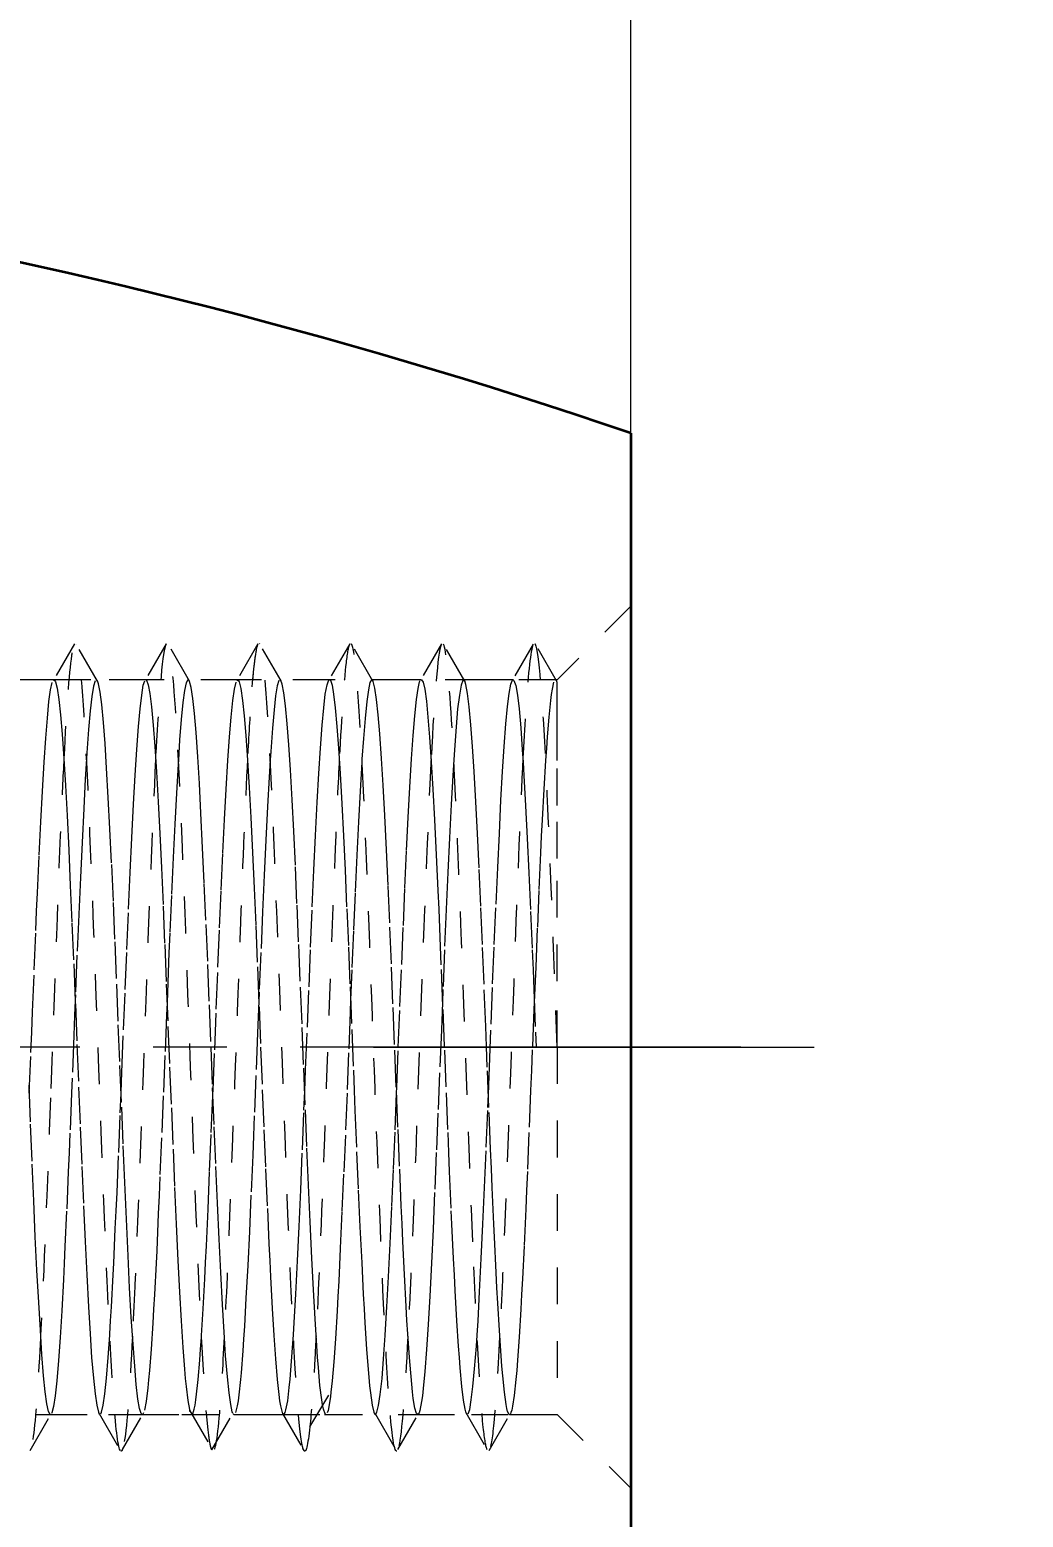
# Model space of a CAD drawing. Header units: millimetres. Extents: x -742 to 742, y -525 to 525.
# Drawn here: x -386.15 to -359.1, y 317.6 to 358.09 of the extents above; entities that cross this region are included whole.
import ezdxf

# ---------------------------------------------------------------- set-up
doc = ezdxf.new("R2010")
doc.units = ezdxf.units.MM
doc.linetypes.add('点画线', pattern=[18, 12, -2, 2, -2])
doc.linetypes.add('虚线', pattern=[2, 1, -1])
doc.layers.get('0').update_dxf_attribs({"lineweight": 35})
for name, color, linetype, lineweight in [('中心线层', 1, '点画线', 18), ('尺寸线层', 3, 'Continuous', 18), ('粗实线层', 7, 'Continuous', 35), ('虚线层', 6, '虚线', 18)]:
    doc.layers.add(name, color=color, linetype=linetype, lineweight=lineweight)
doc.styles.add('标准', font='', dxfattribs={"width": 0.667})
doc.styles.get('标准').set_extended_font_data('宋体')
doc.dimstyles.new('标准', dxfattribs={"dimscale": 5, "dimtxt": 3.5, "dimasz": 4, "dimexe": 2, "dimexo": 0, "dimtad": 1, "dimdsep": 46, "dimtxsty": '标准', "dimblk": '_CAXARROW', "dimcen": 0, "dimdle": 6, "dimazin": 2, "dimtfac": 0.707107, "dimtdec": 3, "dimtmove": 2, "dimatfit": 3, "dimfxl": 1, "dimfrac": 2, "dimtolj": 1, "dimarcsym": 0})

# ---------------------------------------------------------------- blocks, each defined once
blk = doc.blocks.new('*X5')
blk.add_line((-387.802, 146.714), (-387.802, 105))
blk.add_arc((-437.802, 0), 155, 71.18087, 89.9998)
at = {"layer": '虚线层', "color": 7}
for p, q in [((-387.802, 142), (-389.802, 140)), ((-387.802, 142), (-389.802, 140)), ((-387.802, 142), (-389.802, 140)), ((-398.502, 140), (-410.028, 140)), ((-403.501, 140), (-404.853, 140)), ((-403.501, 140), (-404.853, 140)), ((-401.004, 140), (-402.353, 140)), ((-401.004, 140), (-402.353, 140)), ((-398.502, 140), (-399.85, 140)), ((-398.502, 140), (-399.85, 140)), ((-389.85, 140), (-398.502, 140)), ((-396.001, 140), (-397.352, 140)), ((-396.001, 140), (-397.352, 140)), ((-393.503, 140), (-394.853, 140)), ((-393.503, 140), (-394.853, 140)), ((-391.003, 140), (-392.351, 140)), ((-391.003, 140), (-392.351, 140)), ((-389.802, 140), (-389.851, 140)), ((-389.802, 140), (-389.85, 140)), ((-389.802, 130), (-390.379, 130)), ((-389.802, 130), (-390.379, 130)), ((-389.802, 130), (-389.802, 120)), ((-424.02, 120), (-397.268, 120)), ((-403.6, 120), (-402.251, 120)), ((-403.6, 120), (-402.251, 120)), ((-401.102, 120), (-399.751, 120)), ((-401.102, 120), (-399.751, 120)), ((-398.603, 120), (-397.268, 120)), ((-398.603, 120), (-397.268, 120)), ((-397.268, 120), (-397.254, 120)), ((-397.268, 120), (-396.136, 120)), ((-397.268, 120), (-397.254, 120)), ((-396.136, 120), (-389.802, 120)), ((-396.1, 120), (-394.753, 120)), ((-396.1, 120), (-394.753, 120)), ((-393.601, 120), (-392.25, 120)), ((-393.601, 120), (-392.25, 120)), ((-391.104, 120), (-389.802, 120)), ((-391.104, 120), (-389.802, 120)), ((-389.802, 120), (-387.802, 118)), ((-389.802, 120), (-387.802, 118)), ((-389.802, 120), (-387.802, 118)), ((-396.733, 119.075), (-396.734, 119.077))]:
    blk.add_line(p, q, dxfattribs=at)
for points in [[(-402.948, 140.981), (-403.531, 139.972)], [(-402.317, 139.96), (-402.9, 140.97)], [(-400.453, 140.977), (-401.036, 139.968)], [(-399.816, 139.963), (-400.4, 140.972)], [(-397.951, 140.975), (-398.535, 139.965)], [(-397.322, 139.973), (-397.905, 140.982)], [(-395.453, 140.973), (-396.036, 139.963)], [(-394.82, 139.964), (-395.403, 140.975)], [(-392.951, 140.98), (-393.535, 139.971)], [(-392.315, 139.959), (-392.898, 140.969)], [(-390.456, 140.968), (-391.039, 139.958)], [(-389.82, 139.971), (-390.404, 140.981)], [(-403.6, 120), (-403.606, 120.001), (-403.651, 120.08), (-403.699, 120.293), (-403.744, 120.618), (-403.788, 121.057), (-403.832, 121.637), (-403.875, 122.294), (-403.919, 123.045), (-403.967, 123.926), (-404.013, 124.84), (-404.057, 125.817), (-404.102, 126.9), (-404.144, 127.969), (-404.187, 129.062)], [(-404.179, 128.749), (-404.134, 129.852), (-404.111, 130.41), (-404.088, 130.957), (-404.041, 132.106), (-403.998, 133.173), (-403.976, 133.697), (-403.955, 134.201), (-403.91, 135.226), (-403.866, 136.135), (-403.82, 136.97), (-403.772, 137.755), (-403.728, 138.405), (-403.685, 138.952), (-403.641, 139.408), (-403.598, 139.725), (-403.552, 139.923)], [(-403.525, 139.983), (-403.504, 139.999), (-403.501, 140)], [(-403.501, 140), (-403.459, 139.947), (-403.416, 139.773), (-403.372, 139.461), (-403.329, 139.046), (-403.284, 138.52), (-403.236, 137.855), (-403.191, 137.124), (-403.147, 136.305), (-403.102, 135.362), (-403.06, 134.397), (-403.016, 133.378), (-402.968, 132.263), (-402.923, 131.174), (-402.878, 130.07), (-402.833, 128.909), (-402.79, 127.818), (-402.748, 126.754), (-402.701, 125.678), (-402.655, 124.708), (-402.609, 123.804), (-402.563, 122.935), (-402.521, 122.196), (-402.479, 121.554), (-402.432, 120.989), (-402.387, 120.565), (-402.341, 120.257), (-402.294, 120.061), (-402.271, 120.013)], [(-402.383, 139.969), (-402.425, 139.823), (-402.471, 139.539), (-402.517, 139.149), (-402.563, 138.647), (-402.609, 138.006), (-402.62, 137.843)], [(-402.34, 139.994), (-402.353, 140)], [(-401.102, 120), (-401.131, 120.024), (-401.175, 120.163), (-401.218, 120.422), (-401.263, 120.82), (-401.306, 121.314), (-401.351, 121.914), (-401.399, 122.652), (-401.444, 123.446), (-401.488, 124.32), (-401.532, 125.314), (-401.575, 126.318), (-401.619, 127.367), (-401.667, 128.504), (-401.713, 129.605), (-401.757, 130.711), (-401.802, 131.864), (-401.844, 132.938), (-401.887, 133.975), (-401.935, 135.013), (-401.981, 135.938), (-402.026, 136.79), (-402.071, 137.596), (-402.113, 138.268), (-402.156, 138.838), (-402.203, 139.322), (-402.249, 139.664), (-402.294, 139.889), (-402.324, 139.973)], [(-401.677, 128.738), (-401.676, 128.763), (-401.655, 129.309), (-401.61, 130.472), (-401.566, 131.572), (-401.52, 132.653), (-401.472, 133.754), (-401.428, 134.754), (-401.385, 135.697), (-401.341, 136.612), (-401.298, 137.4), (-401.252, 138.097), (-401.204, 138.724), (-401.159, 139.21), (-401.116, 139.584), (-401.072, 139.85), (-401.033, 139.974)], [(-401.004, 140), (-400.984, 139.988), (-400.936, 139.865), (-400.891, 139.624), (-400.847, 139.265), (-400.802, 138.765), (-400.76, 138.18), (-400.716, 137.495), (-400.668, 136.676), (-400.623, 135.813), (-400.578, 134.879), (-400.533, 133.833), (-400.49, 132.79), (-400.448, 131.712), (-400.401, 130.557), (-400.355, 129.451), (-400.309, 128.352), (-400.263, 127.219), (-400.221, 126.175), (-400.179, 125.178), (-400.132, 124.193), (-400.087, 123.33), (-400.041, 122.548), (-399.994, 121.825), (-399.952, 121.239), (-399.93, 120.984), (-399.909, 120.76), (-399.864, 120.378), (-399.819, 120.136), (-399.812, 120.111)], [(-399.856, 139.998), (-399.903, 139.912), (-399.949, 139.706), (-399.994, 139.381), (-400.04, 138.916), (-400.083, 138.361), (-400.118, 137.812)], [(-398.634, 120.032), (-398.649, 120.07), (-398.693, 120.275), (-398.738, 120.592), (-398.783, 121.024), (-398.831, 121.596), (-398.875, 122.246), (-398.918, 122.991), (-398.963, 123.867), (-399.006, 124.776), (-399.051, 125.75), (-399.099, 126.829), (-399.144, 127.896), (-399.188, 128.988), (-399.232, 130.15), (-399.275, 131.253), (-399.319, 132.341), (-399.367, 133.453), (-399.413, 134.468), (-399.457, 135.429), (-399.502, 136.367), (-399.544, 137.179), (-399.587, 137.904), (-399.635, 138.562), (-399.681, 139.08), (-399.726, 139.487), (-399.771, 139.79), (-399.813, 139.955), (-399.82, 139.971)], [(-399.177, 128.716), (-399.172, 128.824), (-399.128, 129.927), (-399.085, 131.032), (-399.041, 132.18), (-398.998, 133.244), (-398.952, 134.269), (-398.904, 135.289), (-398.859, 136.194), (-398.816, 137.023), (-398.772, 137.802), (-398.729, 138.445), (-398.684, 138.985), (-398.636, 139.433), (-398.591, 139.742), (-398.547, 139.932)], [(-398.527, 139.978), (-398.502, 140), (-398.502, 140)], [(-398.502, 140), (-398.46, 139.939), (-398.416, 139.757), (-398.368, 139.437), (-398.323, 139.014), (-398.278, 138.481), (-398.233, 137.809), (-398.19, 137.071), (-398.148, 136.247), (-398.101, 135.299), (-398.055, 134.33), (-398.009, 133.308), (-397.963, 132.19), (-397.921, 131.1), (-397.879, 129.995), (-397.832, 128.834), (-397.787, 127.745), (-397.741, 126.683), (-397.694, 125.611), (-397.652, 124.645), (-397.63, 124.183), (-397.609, 123.745), (-397.564, 122.882), (-397.519, 122.15), (-397.473, 121.514), (-397.426, 120.957), (-397.383, 120.541), (-397.361, 120.375), (-397.34, 120.24), (-397.295, 120.053), (-397.279, 120.019)], [(-397.381, 139.975), (-397.426, 139.836), (-397.471, 139.561), (-397.513, 139.179), (-397.556, 138.685), (-397.603, 138.05), (-397.619, 137.82)], [(-397.335, 139.992), (-397.352, 140)], [(-396.125, 120.019), (-396.17, 120.15), (-396.193, 120.261), (-396.215, 120.4), (-396.263, 120.79), (-396.306, 121.277), (-396.328, 121.563), (-396.349, 121.871), (-396.393, 122.602), (-396.438, 123.39), (-396.483, 124.259), (-396.531, 125.248), (-396.576, 126.248), (-396.618, 127.295), (-396.663, 128.431), (-396.706, 129.531), (-396.751, 130.637), (-396.799, 131.791), (-396.844, 132.866), (-396.888, 133.906), (-396.932, 134.949), (-396.975, 135.878), (-397.019, 136.735), (-397.067, 137.547), (-397.113, 138.226), (-397.157, 138.803), (-397.202, 139.294), (-397.244, 139.645), (-397.287, 139.877), (-397.327, 139.981)], [(-396.677, 128.79), (-396.652, 129.384), (-396.604, 130.546), (-396.559, 131.645), (-396.516, 132.725), (-396.472, 133.823), (-396.429, 134.82), (-396.385, 135.758), (-396.336, 136.668), (-396.291, 137.45), (-396.247, 138.141), (-396.202, 138.76), (-396.16, 139.239), (-396.116, 139.605), (-396.068, 139.863), (-396.029, 139.974)], [(-396.029, 139.974), (-396.023, 139.985)], [(-396, 140), (-395.978, 139.984), (-395.933, 139.852), (-395.891, 139.603), (-395.848, 139.236), (-395.801, 138.729), (-395.755, 138.137), (-395.709, 137.445), (-395.664, 136.62), (-395.621, 135.752), (-395.579, 134.814), (-395.533, 133.764), (-395.487, 132.718), (-395.441, 131.639), (-395.395, 130.483), (-395.352, 129.377), (-395.33, 128.821), (-395.309, 128.278), (-395.264, 127.146), (-395.219, 126.106), (-395.173, 125.113), (-395.126, 124.133), (-395.083, 123.275), (-395.061, 122.873), (-395.04, 122.498), (-394.995, 121.781), (-394.979, 121.556)], [(-394.853, 140), (-394.857, 139.999), (-394.902, 139.922), (-394.944, 139.724), (-394.987, 139.407), (-395.035, 138.949), (-395.081, 138.402), (-395.12, 137.836)], [(-393.825, 121.556), (-393.87, 122.199), (-393.893, 122.56), (-393.915, 122.938), (-393.963, 123.807), (-394.006, 124.712), (-394.028, 125.194), (-394.049, 125.682), (-394.093, 126.758), (-394.138, 127.823), (-394.183, 128.914), (-394.231, 130.075), (-394.276, 131.178), (-394.318, 132.268), (-394.363, 133.383), (-394.406, 134.402), (-394.451, 135.366), (-394.499, 136.309), (-394.544, 137.127), (-394.588, 137.858), (-394.632, 138.523), (-394.675, 139.048), (-394.719, 139.463), (-394.767, 139.774), (-394.813, 139.948), (-394.827, 139.978)], [(-394.177, 128.759), (-394.172, 128.898), (-394.129, 130.002), (-394.085, 131.106), (-394.036, 132.253), (-393.991, 133.314), (-393.947, 134.336), (-393.902, 135.353), (-393.86, 136.253), (-393.816, 137.076), (-393.768, 137.848), (-393.723, 138.485), (-393.678, 139.017), (-393.633, 139.458), (-393.591, 139.759), (-393.548, 139.94), (-393.531, 139.978)], [(-393.503, 140), (-393.501, 140), (-393.455, 139.931), (-393.41, 139.741), (-393.364, 139.412), (-393.321, 138.982), (-393.279, 138.441), (-393.233, 137.762), (-393.187, 137.018), (-393.141, 136.189), (-393.095, 135.235), (-393.052, 134.262), (-393.03, 133.752), (-393.009, 133.237), (-392.964, 132.117), (-392.919, 131.025), (-392.873, 129.921), (-392.826, 128.76), (-392.783, 127.672), (-392.761, 127.134), (-392.74, 126.613), (-392.695, 125.543), (-392.679, 125.182)], [(-392.375, 139.98), (-392.419, 139.849), (-392.467, 139.582), (-392.513, 139.208), (-392.557, 138.721), (-392.602, 138.095), (-392.619, 137.82)], [(-392.332, 139.988), (-392.35, 140)], [(-391.525, 125.182), (-391.57, 126.179), (-391.593, 126.7), (-391.615, 127.223), (-391.663, 128.357), (-391.706, 129.456), (-391.728, 130.013), (-391.749, 130.562), (-391.793, 131.717), (-391.838, 132.794), (-391.883, 133.837), (-391.931, 134.883), (-391.976, 135.817), (-392.018, 136.68), (-392.063, 137.498), (-392.106, 138.183), (-392.151, 138.768), (-392.199, 139.266), (-392.244, 139.625), (-392.288, 139.866), (-392.321, 139.969)], [(-391.677, 128.713), (-391.647, 129.458), (-391.602, 130.621), (-391.56, 131.719), (-391.516, 132.796), (-391.468, 133.892), (-391.423, 134.885), (-391.378, 135.819), (-391.333, 136.723), (-391.291, 137.5), (-391.248, 138.184), (-391.201, 138.796), (-391.155, 139.267), (-391.11, 139.625), (-391.064, 139.875), (-391.033, 139.969)], [(-391.033, 139.969), (-391.021, 139.988)], [(-391.003, 140), (-390.979, 139.98), (-390.933, 139.839), (-390.887, 139.582), (-390.841, 139.207), (-390.795, 138.692), (-390.752, 138.093), (-390.73, 137.753), (-390.709, 137.395), (-390.664, 136.564), (-390.619, 135.691), (-390.573, 134.748), (-390.526, 133.695), (-390.483, 132.646), (-390.461, 132.104), (-390.44, 131.565), (-390.395, 130.408), (-390.379, 130)], [(-389.9, 139.931), (-389.944, 139.741), (-389.966, 139.6), (-389.988, 139.432), (-390.032, 138.982), (-390.075, 138.442), (-390.097, 138.13), (-390.119, 137.809)], [(-389.802, 139.928), (-389.824, 139.979)], [(-389.802, 130), (-389.802, 131.797), (-389.802, 133.526), (-389.802, 135.136), (-389.802, 136.581), (-389.802, 137.801), (-389.802, 138.773), (-389.802, 139.446), (-389.802, 139.842), (-389.802, 139.928)], [(-402.62, 137.843), (-402.652, 137.295), (-402.673, 136.903), (-402.694, 136.495), (-402.74, 135.569), (-402.785, 134.618), (-402.83, 133.61), (-402.878, 132.504), (-402.921, 131.419), (-402.927, 131.272)], [(-400.118, 137.812), (-400.125, 137.704), (-400.171, 136.912), (-400.217, 136.072), (-400.263, 135.158), (-400.309, 134.129), (-400.352, 133.098), (-400.373, 132.563), (-400.394, 132.029), (-400.427, 131.203)], [(-397.619, 137.82), (-397.649, 137.346), (-397.694, 136.552), (-397.74, 135.631), (-397.783, 134.684), (-397.825, 133.68), (-397.871, 132.576), (-397.917, 131.493), (-397.927, 131.253)], [(-395.12, 137.836), (-395.126, 137.752), (-395.171, 136.966), (-395.213, 136.131), (-395.256, 135.222), (-395.303, 134.196), (-395.349, 133.169), (-395.394, 132.102), (-395.427, 131.288)], [(-392.619, 137.82), (-392.644, 137.397), (-392.687, 136.608), (-392.735, 135.693), (-392.781, 134.75), (-392.826, 133.749), (-392.871, 132.648), (-392.913, 131.567), (-392.927, 131.217)], [(-390.119, 137.809), (-390.119, 137.799), (-390.167, 137.02), (-390.213, 136.19), (-390.235, 135.743), (-390.257, 135.285), (-390.302, 134.264), (-390.344, 133.239), (-390.366, 132.707), (-390.387, 132.175), (-390.427, 131.227)], [(-402.927, 131.272), (-402.943, 130.865), (-402.964, 130.317), (-403.008, 129.155), (-403.024, 128.749)], [(-400.427, 131.203), (-400.44, 130.878), (-400.485, 129.773), (-400.53, 128.671), (-400.578, 127.529), (-400.621, 126.474), (-400.643, 125.958), (-400.664, 125.463), (-400.708, 124.459), (-400.724, 124.124)], [(-397.927, 131.253), (-397.963, 130.392), (-398.009, 129.23), (-398.052, 128.134), (-398.073, 127.589), (-398.094, 127.06), (-398.14, 125.97), (-398.185, 124.984), (-398.23, 124.06), (-398.278, 123.166), (-398.321, 122.402), (-398.343, 122.051), (-398.364, 121.73), (-398.408, 121.134), (-398.424, 120.952)], [(-395.427, 131.288), (-395.44, 130.953), (-395.483, 129.848), (-395.525, 128.745), (-395.571, 127.602), (-395.617, 126.544), (-395.663, 125.529), (-395.709, 124.521), (-395.752, 123.631), (-395.773, 123.211), (-395.794, 122.819), (-395.84, 122.059), (-395.885, 121.437), (-395.93, 120.919), (-395.963, 120.613)], [(-392.927, 131.217), (-392.956, 130.467), (-393.003, 129.304), (-393.049, 128.207), (-393.094, 127.132), (-393.14, 126.039), (-393.183, 125.049), (-393.225, 124.12), (-393.271, 123.221), (-393.317, 122.451), (-393.363, 121.773), (-393.409, 121.169), (-393.452, 120.704), (-393.473, 120.513), (-393.494, 120.354), (-393.54, 120.113), (-393.561, 120.047)], [(-390.427, 131.227), (-390.435, 131.027), (-390.481, 129.923), (-390.504, 129.366), (-390.526, 128.819), (-390.571, 127.674), (-390.613, 126.615), (-390.635, 126.096), (-390.656, 125.596), (-390.703, 124.584), (-390.749, 123.689), (-390.772, 123.266), (-390.794, 122.871), (-390.84, 122.105), (-390.883, 121.476), (-390.904, 121.198), (-390.925, 120.95), (-390.971, 120.518), (-391.017, 120.225), (-391.04, 120.123), (-391.063, 120.052), (-391.078, 120.02)], [(-396.987, 122.168), (-396.966, 122.503), (-396.92, 123.28), (-396.872, 124.185), (-396.828, 125.119), (-396.785, 126.112), (-396.741, 127.208), (-396.698, 128.285), (-396.677, 128.79)], [(-394.485, 122.163), (-394.441, 122.927), (-394.398, 123.751), (-394.352, 124.651), (-394.304, 125.668), (-394.259, 126.69), (-394.216, 127.752), (-394.177, 128.759)], [(-403.024, 128.749), (-403.069, 127.661), (-403.093, 127.123), (-403.115, 126.602), (-403.162, 125.533), (-403.206, 124.573), (-403.228, 124.113), (-403.249, 123.678), (-403.293, 122.821), (-403.338, 122.097), (-403.383, 121.468), (-403.431, 120.921), (-403.475, 120.513), (-403.518, 120.222), (-403.563, 120.045), (-403.571, 120.027)], [(-401.879, 124.124), (-401.834, 125.053), (-401.811, 125.545), (-401.788, 126.043), (-401.741, 127.136), (-401.698, 128.212), (-401.677, 128.738)], [(-399.485, 122.153), (-399.441, 122.874), (-399.398, 123.692), (-399.376, 124.135), (-399.355, 124.588), (-399.31, 125.601), (-399.266, 126.619), (-399.22, 127.679), (-399.177, 128.716)], [(-391.984, 122.156), (-391.959, 122.553), (-391.916, 123.335), (-391.872, 124.246), (-391.829, 125.184), (-391.785, 126.181), (-391.736, 127.28), (-391.691, 128.359), (-391.677, 128.713)], [(-392.761, 127.134), (-392.74, 126.612), (-392.695, 125.543), (-392.679, 125.182)], [(-392.679, 125.182), (-392.634, 124.244), (-392.611, 123.797), (-392.589, 123.376), (-392.541, 122.551), (-392.498, 121.86), (-392.476, 121.549), (-392.455, 121.268), (-392.41, 120.761), (-392.366, 120.395), (-392.32, 120.146), (-392.286, 120.039)], [(-391.104, 120), (-391.109, 120.001), (-391.152, 120.078), (-391.173, 120.163), (-391.194, 120.276), (-391.24, 120.613), (-391.285, 121.051), (-391.308, 121.314), (-391.33, 121.599), (-391.378, 122.285), (-391.421, 123.035), (-391.443, 123.446), (-391.464, 123.87), (-391.508, 124.829), (-391.525, 125.182)], [(-401.985, 122.157), (-401.983, 122.192), (-401.961, 122.553), (-401.94, 122.93), (-401.895, 123.799), (-401.879, 124.124)], [(-400.724, 124.124), (-400.769, 123.266), (-400.793, 122.865), (-400.815, 122.491), (-400.862, 121.775), (-400.906, 121.197), (-400.928, 120.947), (-400.949, 120.727), (-400.993, 120.355), (-401.038, 120.122)], [(-402.23, 120.015), (-402.209, 120.061), (-402.164, 120.256), (-402.119, 120.563), (-402.073, 120.986), (-402.026, 121.55), (-401.985, 122.157)], [(-399.579, 120.952), (-399.534, 121.478), (-399.511, 121.783), (-399.488, 122.108), (-399.485, 122.153)], [(-397.234, 120.011), (-397.211, 120.053), (-397.189, 120.125), (-397.141, 120.375), (-397.098, 120.734), (-397.076, 120.958), (-397.055, 121.206), (-397.01, 121.818), (-396.987, 122.168)], [(-394.746, 120.001), (-394.71, 120.06), (-394.666, 120.242), (-394.62, 120.543), (-394.572, 120.984), (-394.528, 121.517), (-394.485, 122.154), (-394.485, 122.163)], [(-392.228, 120.015), (-392.185, 120.137), (-392.141, 120.396), (-392.098, 120.763), (-392.052, 121.242), (-392.004, 121.861), (-391.984, 122.156)], [(-394.979, 121.556), (-394.934, 121.016), (-394.911, 120.785), (-394.889, 120.586), (-394.841, 120.258), (-394.798, 120.068), (-394.776, 120.019), (-394.755, 120), (-394.753, 120)], [(-394.979, 121.556), (-394.934, 121.016), (-394.911, 120.785), (-394.889, 120.586), (-394.841, 120.258), (-394.798, 120.068), (-394.776, 120.018), (-394.755, 120), (-394.753, 120)], [(-393.601, 120), (-393.63, 120.025), (-393.678, 120.174), (-393.721, 120.439), (-393.743, 120.618), (-393.764, 120.822), (-393.808, 121.345), (-393.825, 121.556)], [(-399.726, 120.019), (-399.683, 120.148), (-399.661, 120.258), (-399.64, 120.397), (-399.595, 120.786), (-399.579, 120.952)], [(-398.424, 120.952), (-398.47, 120.537), (-398.493, 120.372), (-398.515, 120.238), (-398.563, 120.052)], [(-396.538, 119.668), (-395.956, 120.625)], [(-395.963, 120.613), (-395.978, 120.494), (-396.021, 120.209), (-396.043, 120.111), (-396.064, 120.044)], [(-404.15, 119.025), (-403.567, 120.034)], [(-402.278, 120.025), (-401.694, 119.015)], [(-401.641, 119.045), (-401.058, 120.054)], [(-401.063, 120.045), (-401.083, 120.01)], [(-399.817, 120.12), (-399.235, 119.118)], [(-399.812, 120.111), (-399.804, 120.084)], [(-399.757, 120.001), (-399.751, 120)], [(-399.21, 119.04), (-398.628, 120.042)], [(-398.603, 120), (-398.606, 120), (-398.628, 120.02)], [(-397.285, 120.03), (-396.734, 119.077)], [(-397.279, 120.019), (-397.254, 120)], [(-396.1, 120), (-396.108, 120.002), (-396.125, 120.019)], [(-396.1, 120), (-396.108, 120.002), (-396.125, 120.019)], [(-394.751, 120.01), (-394.75, 120.007)], [(-394.75, 120.007), (-394.169, 119.004)], [(-394.14, 119.048), (-393.557, 120.054)], [(-393.561, 120.047), (-393.585, 120.008)], [(-392.293, 120.051), (-391.709, 119.04)], [(-392.272, 120.015), (-392.25, 120)], [(-391.654, 119.023), (-391.07, 120.034)], [(-396.734, 119.077), (-396.702, 119.021)], [(-396.734, 119.077), (-396.702, 119.021)]]:
    blk.add_lwpolyline(points, dxfattribs=at)
for points, knots in [([(-401.694, 119.015), (-401.755, 119.09), (-401.816, 119.546), (-401.973, 121.64), (-402.068, 123.769), (-402.26, 128.773), (-402.356, 131.574), (-402.548, 136.519), (-402.643, 138.592), (-402.793, 140.474), (-402.846, 140.868), (-402.9, 140.969)], [0, 0, 0, 0, 974.582691, 974.582691, 2509.425342, 2509.425342, 4044.267993, 4044.267993, 5579.110644, 5579.110644, 6436.447782, 6436.447782, 6436.447782, 6436.447782]), ([(-400.453, 140.976), (-400.544, 140.809), (-400.635, 139.755), (-400.73, 137.958), (-400.733, 137.896), (-400.737, 137.833)], [0, 0, 0, 0, 2927.352544, 2927.352544, 3031.455861, 3031.455861, 3031.455861, 3031.455861]), ([(-399.235, 119.118), (-399.253, 119.19), (-399.271, 119.296), (-399.385, 120.177), (-399.481, 121.859), (-399.673, 126.349), (-399.769, 129.092), (-399.96, 134.345), (-400.056, 136.778), (-400.234, 139.933), (-400.317, 140.809), (-400.399, 140.972)], [0, 0, 0, 0, 297.815721, 297.815721, 1873.124674, 1873.124674, 3448.433627, 3448.433627, 5023.742579, 5023.742579, 6379.500479, 6379.500479, 6379.500479, 6379.500479]), ([(-397.951, 140.975), (-398.014, 140.866), (-398.077, 140.354), (-398.171, 139.016), (-398.203, 138.471), (-398.235, 137.85)], [0, 0, 0, 0, 1996.601817, 1996.601817, 3017.069045, 3017.069045, 3017.069045, 3017.069045]), ([(-396.702, 119.021), (-396.798, 119.188), (-396.894, 120.341), (-397.085, 124.1), (-397.181, 126.653), (-397.373, 131.961), (-397.469, 134.639), (-397.66, 138.842), (-397.756, 140.306), (-397.87, 140.897), (-397.887, 140.956), (-397.905, 140.982)], [0, 0, 0, 0, 1529.552647, 1529.552647, 3059.105295, 3059.105295, 4588.657942, 4588.657942, 6118.21059, 6118.21059, 6402.06768, 6402.06768, 6402.06768, 6402.06768]), ([(-395.453, 140.973), (-395.486, 140.915), (-395.519, 140.745), (-395.613, 139.938), (-395.674, 139.036), (-395.735, 137.858)], [0, 0, 0, 0, 1054.817251, 1054.817251, 3002.438857, 3002.438857, 3002.438857, 3002.438857]), ([(-394.402, 120.712), (-394.498, 122.138), (-394.594, 124.377), (-394.785, 129.483), (-394.881, 132.276), (-395.073, 137.089), (-395.169, 139.038), (-395.31, 140.603), (-395.357, 140.897), (-395.403, 140.974)], [0, 0, 0, 0, 1521.553495, 1521.553495, 3043.10699, 3043.10699, 4564.660485, 4564.660485, 5296.659664, 5296.659664, 5296.659664, 5296.659664]), ([(-392.102, 124.7), (-392.198, 127.034), (-392.294, 129.804), (-392.485, 134.994), (-392.581, 137.335), (-392.751, 140.102), (-392.824, 140.818), (-392.898, 140.969)], [0, 0, 0, 0, 1465.981896, 1465.981896, 2931.963792, 2931.963792, 4060.857019, 4060.857019, 4060.857019, 4060.857019]), ([(-390.473, 140.923), (-390.537, 140.717), (-390.601, 140.094), (-390.688, 138.733), (-390.711, 138.32), (-390.735, 137.867)], [0, 0, 0, 0, 2174.607304, 2174.607304, 2971.352226, 2971.352226, 2971.352226, 2971.352226]), ([(-389.802, 130), (-389.898, 132.663), (-389.994, 135.28), (-390.185, 139.269), (-390.281, 140.58), (-390.386, 140.944), (-390.395, 140.967), (-390.404, 140.981)], [0, 0, 0, 0, 1936.844227, 1936.844227, 3873.688455, 3873.688455, 4055.424908, 4055.424908, 4055.424908, 4055.424908]), ([(-403.015, 140.73), (-403.019, 140.707), (-403.023, 140.682), (-403.096, 140.177), (-403.166, 139.201), (-403.235, 137.865)], [0, 0, 0, 0, 161.114755, 161.114755, 3047.190119, 3047.190119, 3047.190119, 3047.190119]), ([(-403.235, 137.865), (-403.261, 137.355), (-403.288, 136.792), (-403.41, 133.987), (-403.506, 131.266), (-403.602, 128.624)], [0, 0, 0, 0, 656.28566, 656.28566, 3032.725839, 3032.725839, 3032.725839, 3032.725839]), ([(-400.737, 137.833), (-400.829, 136.029), (-400.922, 133.595), (-401.11, 128.391), (-401.206, 125.691), (-401.302, 123.536)], [0, 0, 0, 0, 1480.342725, 1480.342725, 3012.618218, 3012.618218, 3012.618218, 3012.618218]), ([(-398.235, 137.85), (-398.299, 136.615), (-398.363, 135.084), (-398.523, 130.872), (-398.619, 128.073), (-398.766, 124.31), (-398.818, 123.114), (-398.87, 122.115)], [0, 0, 0, 0, 1235.369904, 1235.369904, 3091.337979, 3091.337979, 4097.128132, 4097.128132, 4097.128132, 4097.128132]), ([(-395.735, 137.858), (-395.77, 137.188), (-395.805, 136.43), (-395.935, 133.312), (-396.031, 130.552), (-396.207, 125.743), (-396.288, 123.704), (-396.369, 122.141)], [0, 0, 0, 0, 670.480975, 670.480975, 2521.137456, 2521.137456, 4077.735634, 4077.735634, 4077.735634, 4077.735634]), ([(-393.236, 137.846), (-393.241, 137.743), (-393.247, 137.638), (-393.348, 135.592), (-393.444, 133.004), (-393.635, 127.688), (-393.731, 125.038), (-393.841, 122.689), (-393.855, 122.403), (-393.869, 122.132)], [0, 0, 0, 0, 132.479411, 132.479411, 2522.69442, 2522.69442, 4912.90943, 4912.90943, 5262.776613, 5262.776613, 5262.776613, 5262.776613]), ([(-390.735, 137.867), (-390.807, 136.467), (-390.879, 134.682), (-391.048, 130.16), (-391.144, 127.376), (-391.283, 123.931), (-391.326, 122.955), (-391.37, 122.119)], [0, 0, 0, 0, 1379.604849, 1379.604849, 3205.09981, 3205.09981, 4033.516893, 4033.516893, 4033.516893, 4033.516893]), ([(-391.709, 119.04), (-391.744, 119.118), (-391.779, 119.321), (-391.91, 120.55), (-392.006, 122.367), (-392.102, 124.7)], [0, 0, 0, 0, 775.028633, 775.028633, 2894.541676, 2894.541676, 2894.541676, 2894.541676]), ([(-403.868, 122.154), (-403.875, 122.016), (-403.882, 121.881), (-403.953, 120.578), (-404.017, 119.747), (-404.081, 119.322)], [0, 0, 0, 0, 297.857604, 297.857604, 2972.745685, 2972.745685, 2972.745685, 2972.745685]), ([(-396.369, 122.141), (-396.384, 121.846), (-396.399, 121.568), (-396.456, 120.608), (-396.497, 120.057), (-396.538, 119.668)], [0, 0, 0, 0, 789.976204, 789.976204, 2926.918353, 2926.918353, 2926.918353, 2926.918353]), ([(-393.869, 122.132), (-393.951, 120.554), (-394.033, 119.491), (-394.123, 119.098), (-394.131, 119.069), (-394.14, 119.048)], [0, 0, 0, 0, 2637.093124, 2637.093124, 2910.639548, 2910.639548, 2910.639548, 2910.639548]), ([(-391.37, 122.119), (-391.422, 121.112), (-391.475, 120.307), (-391.569, 119.34), (-391.612, 119.09), (-391.654, 119.023)], [0, 0, 0, 0, 1600.412793, 1600.412793, 2895.576583, 2895.576583, 2895.576583, 2895.576583])]:
    blk.add_open_spline(points, degree=3, knots=knots, dxfattribs=at)
for points in [[(-392.964, 140.951), (-393.055, 140.715), (-393.145, 139.602), (-393.236, 137.846)], [(-398.003, 140.796), (-398.048, 140.559), (-398.094, 140.113), (-398.139, 139.469)], [(-403.602, 128.624), (-403.691, 126.178), (-403.779, 123.878), (-403.868, 122.154)], [(-401.302, 123.536), (-401.324, 123.034), (-401.347, 122.566), (-401.369, 122.136)], [(-401.369, 122.136), (-401.442, 120.718), (-401.516, 119.711), (-401.589, 119.265)], [(-398.87, 122.115), (-398.914, 121.271), (-398.958, 120.567), (-399.002, 120.048)], [(-394.169, 119.004), (-394.246, 118.964), (-394.324, 119.555), (-394.402, 120.712)], [(-399.002, 120.048), (-399.066, 119.291), (-399.13, 118.942), (-399.194, 119.013)], [(-399.002, 120.047), (-399.066, 119.291), (-399.13, 118.942), (-399.194, 119.013)], [(-396.538, 119.668), (-396.592, 119.153), (-396.647, 118.926), (-396.702, 119.021)], [(-401.641, 119.045), (-401.656, 119.01), (-401.671, 118.997), (-401.685, 119.006)], [(-399.21, 119.04), (-399.218, 119.059), (-399.227, 119.085), (-399.235, 119.118)]]:
    blk.add_open_spline(points, degree=3, dxfattribs=at)
blk = doc.blocks.new('*X4')
at = {"layer": '中心线层'}
for p, q in [((-384.802, 130), (-440.802, 130)), ((-394.802, 130), (-382.802, 130)), ((-394.802, 130), (-382.802, 130)), ((-394.802, 130), (-382.802, 130))]:
    blk.add_line(p, q, dxfattribs=at)
at = {"color": 0, "linetype": 'ByBlock'}
blk.add_blockref('*X5', (0, 0), dxfattribs=at)
blk = doc.blocks.new('*X17')
at = {"color": 0, "char_height": 17.5, "attachment_point": 1, "rotation": 36.9828, "line_spacing_factor": 1.15057, "style": '标准'}
for s, insert, width in [('\\T1.1;{\\H0.707107x;+0.07}', (-274.436, 350.743), 127.48518), ('\\T1.1;{\\H0.707107x;+0.05}', (-265.55, 338.943), 127.48518), ('\\T1.1;%%C152', (-298.018, 321.03), 279.30243)]:
    blk.add_mtext(s, dxfattribs=dict(at, insert=insert, width=width))
blk = doc.blocks.new('*X16')
at = {"layer": '尺寸线层'}
for points in [[(-359.079, 246.12), (-373.551, 232.092), (-376.559, 236.086)], [(-480.499, 154.681), (-463.019, 164.715), (-466.026, 168.709)]]:
    blk.add_hatch(color=0, dxfattribs=at).paths.add_polyline_path(points, flags=0)
at = {"layer": '尺寸线层', "color": 0}
blk.add_line((-228.34, 344.578), (-480.499, 154.681), dxfattribs=at)
blk.add_blockref('*X17', (0, 0), dxfattribs=at)
blk = doc.blocks.new('_CAXARROW')
blk.add_hatch(color=0).paths.add_polyline_path([(0, 0), (-1, 0.125), (-1, -0.125)], flags=0)
blk = doc.blocks.new('*X19')
at = {"layer": '尺寸线层'}
for points in [[(-469.788, 404.988), (-449.788, 407.488), (-449.788, 402.488)], [(-369.789, 404.988), (-389.789, 407.488), (-389.789, 402.488)]]:
    blk.add_hatch(color=0, dxfattribs=at).paths.add_polyline_path(points, flags=0)
at = {"layer": '尺寸线层', "color": 0}
for p, q in [((-469.788, 347.115), (-469.788, 414.988)), ((-369.789, 347.114), (-369.789, 414.988)), ((-469.788, 404.988), (-369.789, 404.988))]:
    blk.add_line(p, q, dxfattribs=at)
at = {"layer": '尺寸线层', "color": 0, "insert": (-419.789, 416.863), "char_height": 17.5, "width": 47.94202, "attachment_point": 5, "line_spacing_factor": 1.15057, "style": '标准'}
blk.add_mtext('\\T1.1;100', dxfattribs=at)
blk = doc.blocks.new('*X20')
at = {"layer": '尺寸线层'}
for points in [[(-419.788, 376.835), (-439.788, 379.335), (-439.788, 374.335)], [(-369.789, 376.835), (-349.789, 379.335), (-349.789, 374.335)]]:
    blk.add_hatch(color=0, dxfattribs=at).paths.add_polyline_path(points, flags=0)
at = {"layer": '尺寸线层', "color": 0}
for p, q in [((-419.788, 355.4), (-419.788, 386.835)), ((-369.789, 347.114), (-369.789, 386.835)), ((-449.788, 376.835), (-339.789, 376.835))]:
    blk.add_line(p, q, dxfattribs=at)
at = {"layer": '尺寸线层', "color": 0, "insert": (-394.789, 388.71), "char_height": 17.5, "width": 35, "attachment_point": 5, "line_spacing_factor": 1.15057, "style": '标准'}
blk.add_mtext('\\T1.1;50', dxfattribs=at)

msp = doc.modelspace()

# ---------------------------------------------------------------- block references
at = {"layer": '粗实线层'}
msp.add_blockref('*X4', (18.013, 200.401), dxfattribs=at)

# ---------------------------------------------------------------- dimensions: what is measured, and where the dimension line sits
at = {"layer": '尺寸线层'}
dim = msp.add_diameter_dim_2p(p1=(-480.499, 154.681), p2=(-359.079, 246.12), dimstyle='标准', override={"dimpost": '%%C<>', "dimsah": 1, "dimtol": 1, "dimtp": 0.07, "dimtm": -0.05, "dimtfill": 1, "dimtzin": 8}, dxfattribs=at)
dim.commit()
dim.dimension.update_dxf_attribs({"geometry": '*X16', "text_midpoint": (-256.229, 323.575), "dimtype": 163})
for base, p1, picture, middle in [((-369.789, 404.988), (-469.788, 347.115), '*X19', (-419.789, 404.988)), ((-369.789, 376.835), (-419.788, 355.4), '*X20', (-394.789, 376.835))]:
    dim = msp.add_linear_dim(base=base, p1=p1, p2=(-369.789, 347.114), dimstyle='标准', override={"dimsah": 1, "dimtfill": 1, "dimtzin": 8}, dxfattribs=at)
    dim.commit()
    dim.dimension.update_dxf_attribs({"geometry": picture, "text_midpoint": middle, "dimtype": 160})

doc.saveas('drawing.dxf')
